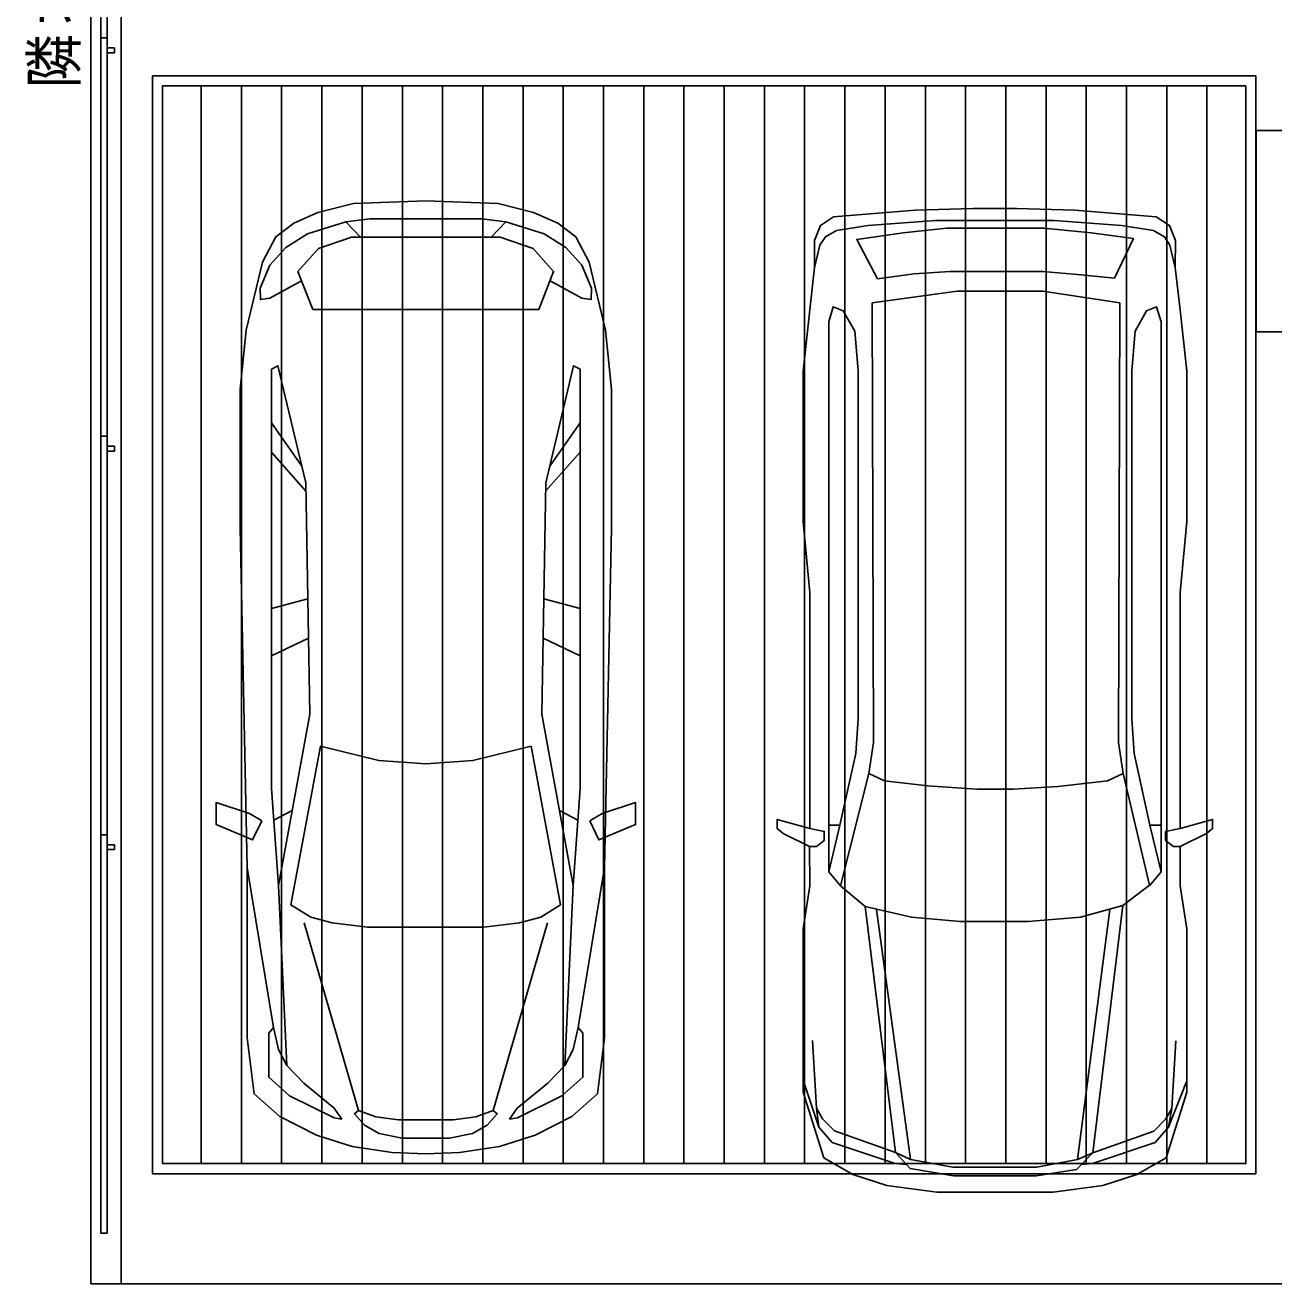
# Model space of a CAD drawing. Units: millimetres, scale not verified. Extents: x -8429 to 8779, y -6983 to 6633.
# Drawn here: x -8050 to -1843, y -6633 to -377 of the extents above; entities that cross this region are included whole.
import ezdxf

# ---------------------------------------------------------------- set-up
doc = ezdxf.new("R2010")
doc.units = ezdxf.units.MM
doc.header["$LTSCALE"] = 100
doc.linetypes.add('DASHED3', pattern=[4, 3, -1])
for name, color, linetype in [('0-0_設備-家具1階', 7, 'Continuous'), ('0-4_敷地1階', 7, 'Continuous'), ('0-5_三斜1階', 7, 'Continuous'), ('0-9_外構1階', 7, 'Continuous'), ('1-7_屋根2階', 5, 'Continuous')]:
    doc.layers.add(name, color=color, linetype=linetype)
doc.styles.add('ＭＳ ゴシック', font='')
doc.styles.get('ＭＳ ゴシック').set_extended_font_data('MS Gothic')

msp = doc.modelspace()

# ---------------------------------------------------------------- linework, layer by layer
at = {"layer": '0-0_設備-家具1階'}
for p, q in [((-7642.9, -489.3), (-7642.9, -513.3)), ((-7175.2, -678.3), (-7175.2, -6035.3)), ((-6975.2, -678.3), (-6975.2, -6035.3)), ((-6775.2, -678.3), (-6775.2, -6035.3)), ((-6575.2, -678.3), (-6575.2, -6035.3)), ((-6375.2, -678.3), (-6375.2, -6035.3)), ((-6175.2, -678.3), (-6175.2, -6035.3)), ((-5975.2, -678.3), (-5975.2, -6035.3)), ((-5775.2, -678.3), (-5775.2, -6035.3)), ((-5575.2, -678.3), (-5575.2, -6035.3)), ((-5375.2, -678.3), (-5375.2, -6035.3)), ((-5175.2, -678.3), (-5175.2, -6035.3)), ((-4975.2, -678.3), (-4975.2, -6035.3)), ((-4775.2, -678.3), (-4775.2, -6035.3)), ((-4575.2, -678.3), (-4575.2, -6035.3)), ((-4375.2, -678.3), (-4375.2, -6035.3)), ((-4175.2, -678.3), (-4175.2, -6035.3)), ((-3975.2, -678.3), (-3975.2, -6035.3)), ((-3775.2, -678.3), (-3775.2, -6035.3)), ((-3575.2, -678.3), (-3575.2, -6035.3)), ((-3375.2, -678.3), (-3375.2, -6035.3)), ((-3175.2, -678.3), (-3175.2, -6035.3)), ((-2975.2, -678.3), (-2975.2, -6035.3)), ((-2775.2, -678.3), (-2775.2, -6035.3)), ((-2575.2, -678.3), (-2575.2, -6035.3)), ((-2375.2, -678.3), (-2375.2, -6035.3)), ((-2175.2, -678.3), (-2175.2, -6035.3)), ((-6456.1, -1354.3), (-6336.6, -1339.3)), ((-6825.1, -2353.1), (-6674.6, -2568.6)), ((-5292, -2353.1), (-5442.5, -2568.6)), ((-7642.9, -2469.8), (-7642.9, -2493.8)), ((-6654.2, -2693.4), (-6825.1, -2499.3)), ((-5462.8, -2693.4), (-5292, -2499.3)), ((-6644.7, -3228.5), (-6825.1, -3275.9)), ((-5472.3, -3228.5), (-5292, -3275.9)), ((-6641.3, -3423.7), (-6825.1, -3511.7)), ((-5475.8, -3423.7), (-5292, -3511.7)), ((-6814, -4327.9), (-6722.4, -4279.3)), ((-5303, -4327.9), (-5394.6, -4279.3)), ((-7642.9, -4450.3), (-7642.9, -4474.3)), ((-6815.5, -5358.7), (-6946.1, -4564.2)), ((-5301.5, -5358.7), (-5170.9, -4564.2)), ((-4055.1, -4585.5), (-3997.7, -4655.3)), ((-2403.2, -4585.5), (-2460.7, -4655.3)), ((-6749.8, -5546.8), (-6791.1, -4652.4)), ((-5367.3, -5546.8), (-5325.9, -4652.4)), ((-6393.8, -5772), (-6663.1, -4837.8)), ((-6347.7, -4859.6), (-5769.3, -4859.6)), ((-5723.2, -5772), (-5453.9, -4837.8)), ((-4115.7, -5759.4), (-4135.5, -5424.1)), ((-2350.2, -5760.5), (-2330.4, -5425.2)), ((-3723.3, -5979.8), (-3648.9, -6015)), ((-2818.3, -6015), (-2742.6, -5981))]:
    msp.add_line(p, q, dxfattribs=at)
for points in [[(-7606.9, 1491.2), (-7642.9, 1491.2), (-7642.9, 1541.2), (-7674.9, 1541.2), (-7674.9, -439.3), (-7642.9, -439.3), (-7642.9, 1467.2), (-7606.9, 1467.2)], [(-7606.9, -489.3), (-7642.9, -489.3), (-7642.9, -439.3), (-7674.9, -439.3), (-7674.9, -2419.8), (-7642.9, -2419.8), (-7642.9, -513.3), (-7606.9, -513.3)], [(-7417.7, -628.3), (-7417.7, -6085.3), (-1932.7, -6085.3), (-1932.7, -628.3)], [(-7367.7, -6035.3), (-1982.7, -6035.3), (-1982.7, -678.3), (-7367.7, -678.3)], [(-6058.5, -1250.1), (-6418.5, -1263.1), (-6594.5, -1307.7), (-6715, -1361.5), (-6804, -1428.2), (-6870, -1554.9), (-6951.2, -1893.3), (-6981.4, -2185.2), (-6981.4, -2873.2), (-6946.1, -4564.2), (-6946.1, -5410.4), (-6912.3, -5687.7), (-6783.8, -5801.1), (-6602.4, -5893.6), (-6424.1, -5950.3), (-6226.3, -5980.6), (-6058.5, -5986.8), (-5890.8, -5980.6), (-5692.9, -5950.3), (-5514.6, -5893.6), (-5333.2, -5801.1), (-5204.8, -5687.7), (-5170.9, -5410.4), (-5170.9, -4564.2), (-5135.6, -2873.2), (-5135.6, -2185.2), (-5165.9, -1893.3), (-5247, -1554.9), (-5313.1, -1428.2), (-5402, -1361.5), (-5522.5, -1307.7), (-5698.6, -1263.1)], [(-3813.2, -1637.3), (-3631.4, -1613.3), (-3453.7, -1601.3), (-2990.9, -1601.3), (-2800.8, -1617.3), (-2635.5, -1633.3), (-2540.5, -1437.4), (-2751.2, -1409.4), (-2985.9, -1386.1), (-3469.9, -1386.1), (-3685.1, -1409.4), (-3916.5, -1441.4)], [(-4055.6, -1851.1), (-4055.6, -4352.4), (-3999.9, -4352.4), (-3921.4, -3996.6), (-3909, -3825), (-3909, -2094.9), (-3925.5, -1897.6), (-3983.4, -1797.1), (-4032.9, -1776.2)], [(-2402.7, -1851.1), (-2402.7, -4352.4), (-2458.5, -4352.4), (-2537, -3996.6), (-2549.4, -3825), (-2549.4, -2094.9), (-2532.8, -1897.6), (-2475, -1797.1), (-2425.4, -1776.2)], [(-6791.1, -4652.4), (-6634.6, -3802), (-6654.9, -2651.2), (-6793.4, -2069.2), (-6825.1, -2087.1), (-6825.1, -4171.4)], [(-5325.9, -4652.4), (-5482.4, -3802), (-5462.1, -2651.2), (-5323.7, -2069.2), (-5292, -2087.1), (-5292, -4171.4)], [(-7606.9, -2469.8), (-7642.9, -2469.8), (-7642.9, -2419.8), (-7674.9, -2419.8), (-7674.9, -4400.3), (-7642.9, -4400.3), (-7642.9, -2493.8), (-7606.9, -2493.8)], [(-3997.7, -4655.3), (-3873.9, -4757.5), (-3644.8, -4809.8), (-3402.7, -4831.1), (-3063.9, -4831.1), (-2803.3, -4809.8), (-2592.7, -4751.6), (-2460.5, -4651.1), (-2591.5, -4097), (-2669.3, -4131.9), (-2915.1, -4161.3), (-3138.2, -4173.9), (-3320, -4173.9), (-3563.8, -4157.1), (-3778.8, -4131.9), (-3856.6, -4097)], [(-6874.4, -4332.2), (-6935.1, -4295.1), (-7101, -4240.6), (-7101, -4349.5), (-6919.4, -4426.1)], [(-5242.7, -4332.2), (-5197.7, -4426.1), (-5016, -4349.5), (-5016, -4240.6), (-5181.9, -4295.1)], [(-7606.9, -4450.3), (-7642.9, -4450.3), (-7642.9, -4400.3), (-7674.9, -4400.3), (-7674.9, -6380.8), (-7642.9, -6380.8), (-7642.9, -4474.3), (-7606.9, -4474.3)], [(-6475.4, -5814), (-6513.4, -5759.5), (-6665.5, -5636.2), (-6749.8, -5546.8), (-6790.9, -5468.7), (-6815.5, -5358.7), (-6839.2, -5386.4), (-6839.2, -5606.4), (-6735.4, -5697.8), (-6513.9, -5807)], [(-5641.7, -5814), (-5603.6, -5759.5), (-5451.5, -5636.2), (-5367.3, -5546.8), (-5326.2, -5468.7), (-5301.5, -5358.7), (-5277.9, -5386.4), (-5277.9, -5606.4), (-5381.7, -5697.8), (-5603.1, -5807)]]:
    msp.add_lwpolyline(points, close=True, dxfattribs=at)
for points in [[(-3121.4, -1287.9), (-3336.9, -1287.9), (-3626.2, -1296.2), (-4031.1, -1329.7), (-4097.2, -1371.6), (-4126.2, -1446.9), (-4125.4, -1581.6), (-4150.2, -1791), (-4183.2, -2096.6), (-4183.2, -2845.9), (-4149.1, -3195.9), (-4149.1, -4369.8), (-4311.2, -4324.1), (-4311.2, -4369.8), (-4281.4, -4394.6), (-4150.4, -4458.5), (-4150.2, -4654), (-4183.2, -4867.5), (-4183.2, -5679.7), (-4079.9, -6006.2), (-3935.3, -6089.9), (-3765.9, -6144.4), (-3517.9, -6177.8), (-2940.4, -6177.8), (-2692.5, -6144.4), (-2523.1, -6089.9), (-2378.4, -6006.2), (-2275.1, -5679.7), (-2275.1, -4867.5), (-2308.2, -4654), (-2307.9, -4458.5), (-2177, -4394.6), (-2147.2, -4369.8), (-2147.2, -4324.1), (-2309.2, -4369.8), (-2309.2, -3195.9), (-2275.1, -2845.9), (-2275.1, -2096.6), (-2308.2, -1791), (-2333, -1581.6)], [(-2333, -1581.6), (-2332.2, -1446.9), (-2361.1, -1371.6), (-2427.2, -1329.7), (-2832.2, -1296.2), (-3121.4, -1287.9)], [(-6676.1, -1646.9), (-6833.5, -1732.7), (-6880.6, -1740.2), (-6881.6, -1683.5), (-6833.5, -1569.1), (-6754.4, -1481.5), (-6646.4, -1413.1), (-6456.1, -1354.3), (-6383.4, -1430)], [(-5660.9, -1354.3), (-5780.5, -1339.3), (-6336.6, -1339.3)], [(-5440.9, -1646.9), (-5283.5, -1732.7), (-5236.5, -1740.2), (-5235.4, -1683.5), (-5283.5, -1569.1), (-5362.6, -1481.5), (-5470.6, -1413.1), (-5660.9, -1354.3), (-5733.6, -1430)], [(-4125.4, -1581.6), (-4099.3, -1470.7), (-4072, -1428), (-4017.5, -1397.9), (-3858.8, -1372.8), (-3524.1, -1347.7), (-2934.2, -1347.7), (-2599.5, -1372.8), (-2440.9, -1397.9), (-2386.3, -1428), (-2359, -1470.7), (-2333, -1581.6)], [(-6620.8, -1789.2), (-6694, -1600.8), (-6591.9, -1486.4), (-6428.7, -1430)], [(-6620.8, -1789.2), (-5496.2, -1789.2), (-5423, -1600.8), (-5525.2, -1486.4), (-5688.4, -1430), (-6428.7, -1430)], [(-2591.5, -4097), (-2615.7, -3941.6), (-2609.1, -1757.3), (-2991.9, -1698.7), (-3417.6, -1698.7), (-3839, -1757.3), (-3832.4, -3941.6), (-3856.6, -4097)], [(-6058.5, -4047.6), (-6292.3, -4032), (-6582.1, -3961), (-6728.8, -4748.7), (-6629.9, -4809.5), (-6524.3, -4838.9), (-6347.7, -4859.6)], [(-6058.5, -4047.6), (-5824.7, -4032), (-5535, -3961), (-5388.3, -4748.7), (-5487.1, -4809.5), (-5592.8, -4838.9), (-5769.3, -4859.6)], [(-4149.1, -4369.8), (-4077.8, -4384.1), (-4077.8, -4428.5), (-4116.7, -4458.5), (-4150.4, -4458.5)], [(-4055.6, -4352.4), (-4055.1, -4585.5), (-3999.9, -4352.4)], [(-2402.7, -4352.4), (-2403.2, -4585.5), (-2458.5, -4352.4)], [(-2309.2, -4369.8), (-2380.5, -4384.1), (-2380.5, -4428.5), (-2341.6, -4458.5), (-2307.9, -4458.5)], [(-3873.9, -4757.5), (-3723.3, -5979.8), (-3651.4, -6060.2), (-3435.8, -6095.7), (-3022.6, -6095.7), (-2823.3, -6065.2), (-2742.6, -5981), (-2592.7, -4751.6)], [(-3817.5, -4771.7), (-3648.9, -6015), (-3438.2, -6052.7), (-3021.6, -6052.7), (-2818.3, -6015), (-2657.2, -4771.7)], [(-2275.3, -5623.2), (-2365.6, -5854.3), (-2432.6, -5929.6), (-2745, -6035.1), (-2799.5, -6040.1)], [(-4179.5, -5630.7), (-4105.1, -5854.3), (-4038.2, -5929.6), (-3725.8, -6035.1), (-3671.2, -6040.1)], [(-6194.4, -5818.2), (-6306.5, -5802.8), (-6393.8, -5772), (-6413.3, -5787.4), (-6364, -5844.9), (-6291, -5885), (-6175.9, -5908.6)], [(-6194.4, -5818.2), (-5922.6, -5818.2), (-5810.6, -5802.8), (-5723.2, -5772), (-5703.7, -5787.4), (-5753, -5844.9), (-5826, -5885), (-5941.1, -5908.6), (-6175.9, -5908.6)], [(-3723.3, -5979.8), (-4027.3, -5872.6), (-4086.8, -5812.3), (-4115.7, -5759.4), (-4105.1, -5854.3)], [(-2742.6, -5981), (-2438.6, -5873.7), (-2379.1, -5813.5), (-2350.2, -5760.5), (-2365.6, -5854.3)]]:
    msp.add_lwpolyline(points, dxfattribs=at)
at = {"layer": '0-4_敷地1階'}
msp.add_lwpolyline([(-7723.7, -6632.8), (8428.8, -6632.8), (8428.8, 5652.2), (-7723.7, 5652.2)], close=True, dxfattribs=at)
at = {"layer": '0-9_外構1階'}
msp.add_lwpolyline([(-7723.7, 5502.2), (-7723.7, -6632.8), (-7573.7, -6632.8), (-7573.7, 5502.2)], close=True, dxfattribs=at)
at = {"layer": '0-9_外構1階', "linetype": 'DASHED3'}
msp.add_lwpolyline([(-1631.2, -312.8), (-7573.7, -312.8), (-7573.7, -6632.8), (-1631.2, -6632.8)], close=True, dxfattribs=at)
at = {"layer": '1-7_屋根2階'}
msp.add_lwpolyline([(-1931.2, -900.3), (-1931.2, -1900.3), (-1631.2, -1900.3), (-1631.2, -900.3)], close=True, dxfattribs=at)

# ---------------------------------------------------------------- texts
at = {"layer": '0-5_三斜1階', "insert": (-7773.7, -690.3), "char_height": 219.9, "attachment_point": 7, "rotation": 90, "style": 'ＭＳ ゴシック'}
msp.add_mtext('\\T1.18;\\W0.9;隣地', dxfattribs=at)

doc.saveas('drawing.dxf')
